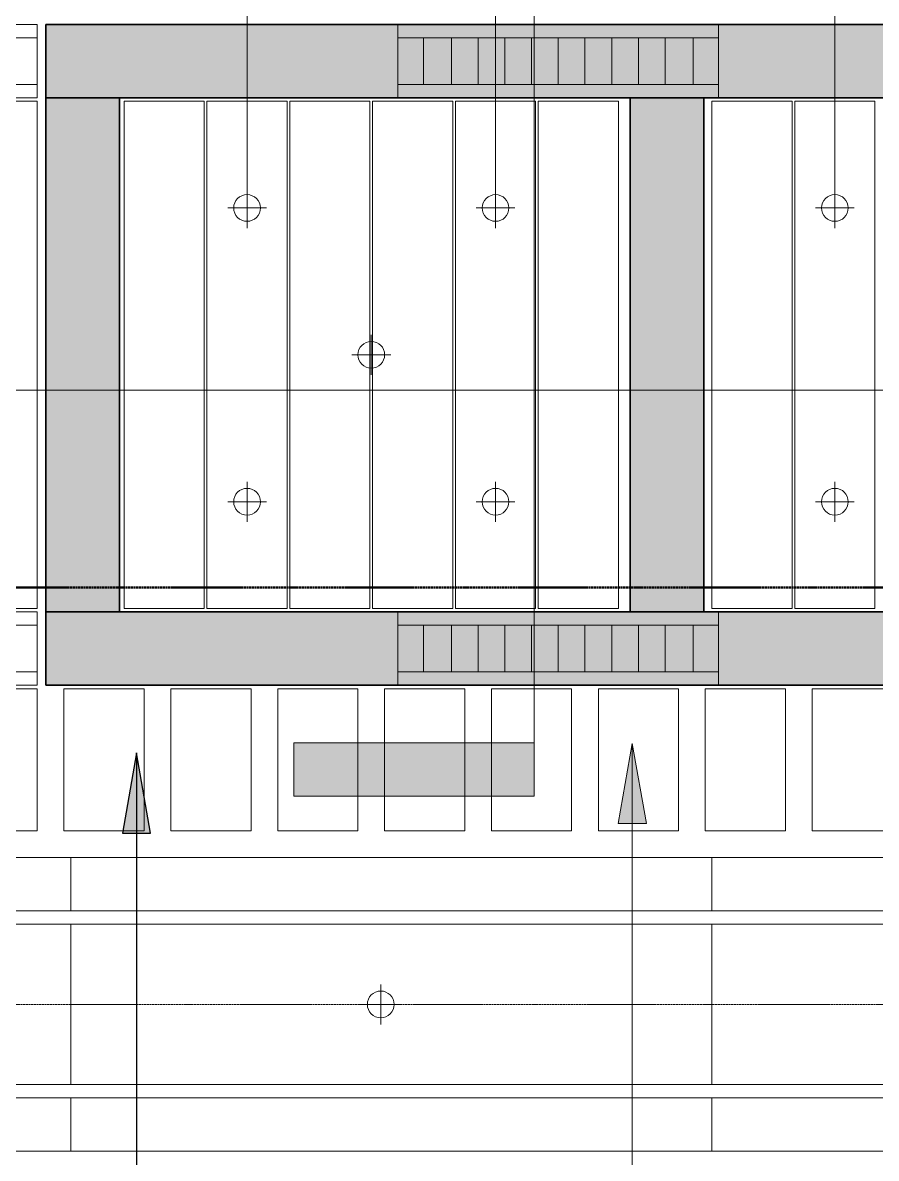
# Model space of a CAD drawing. Header units: millimetres. Extents: x -853228 to -774636, y -17776 to 22455.
# Drawn here: x -830362 to -827167, y 3003 to 7255 of the extents above; entities that cross this region are included whole.
import ezdxf

# ---------------------------------------------------------------- set-up
doc = ezdxf.new("R2010")
doc.units = ezdxf.units.MM
doc.linetypes.add('DPA_Grid _ Level 100', pattern=[10, 5.5, -1.6, 1.3, -1.6])
doc.linetypes.add('DPA_Hidden 50', pattern=[3, 2, -1])
for name, color, linetype, lineweight in [('A-ANNO-NOTE', 3, 'Continuous', 25), ('A-CLNG', 2, 'Continuous', 9), ('A-DETL', 1, 'Continuous', 70), ('A-DETL-GENF', 2, 'Continuous', 35), ('A-GLAZ-CURT', 2, 'Continuous', 9), ('A-GLAZ-CWMG', 2, 'Continuous', 35), ('E-LITE-EQPM', 2, 'Continuous', 35), ('G-ANNO-SECL', 3, 'Continuous', 9), ('G-ANNO-TEXT', 3, 'Continuous', 9), ('S-GRID', 251, 'Continuous', 9)]:
    doc.layers.add(name, color=color, linetype=linetype, lineweight=lineweight)

# ---------------------------------------------------------------- blocks, each defined once
blk = doc.blocks.new('DPA_CP_Metal Ceiling Panel - Vertical Panel with Gap-10859825-4281-01 ENLARGED LOWER PLATFORM LEVEL - REFLECTED CEILING PLAN - SHEET 2')
at = {"layer": 'A-GLAZ-CURT'}
for p, q in [((-779657.4, 6961.5), (-779657.4, 5061.5)), ((-779357.4, 6961.5), (-779657.4, 6961.5)), ((-779357.4, 6961.5), (-779657.4, 6961.5)), ((-779657.4, 6961.5), (-779657.4, 5061.5)), ((-779657.4, 5061.5), (-779657.4, 6961.5)), ((-779657.4, 6961.5), (-779357.4, 6961.5)), ((-779357.4, 6961.5), (-779357.4, 5061.5)), ((-779357.4, 5061.5), (-779357.4, 6961.5)), ((-779357.4, 6961.5), (-779357.4, 5061.5)), ((-779357.4, 5061.5), (-779657.4, 5061.5)), ((-779657.4, 5061.5), (-779357.4, 5061.5)), ((-779357.4, 5061.5), (-779657.4, 5061.5))]:
    blk.add_line(p, q, dxfattribs=at)
blk = doc.blocks.new('DPA_CP_Metal Ceiling Panel - Vertical Panel with Gap-10965286-4281-01 ENLARGED LOWER PLATFORM LEVEL - REFLECTED CEILING PLAN - SHEET 2')
at = {"layer": 'A-GLAZ-CURT'}
for p, q in [((-821807.4, 7794), (-821807.4, 7261.5)), ((-821507.4, 7794), (-821807.4, 7794)), ((-821507.4, 7794), (-821807.4, 7794)), ((-821807.4, 7794), (-821807.4, 7261.5)), ((-821807.4, 7261.5), (-821807.4, 7794)), ((-821807.4, 7794), (-821507.4, 7794)), ((-821507.4, 7794), (-821507.4, 7261.5)), ((-821507.4, 7261.5), (-821507.4, 7794)), ((-821507.4, 7794), (-821507.4, 7261.5)), ((-821507.4, 7261.5), (-821807.4, 7261.5)), ((-821807.4, 7261.5), (-821507.4, 7261.5)), ((-821507.4, 7261.5), (-821807.4, 7261.5))]:
    blk.add_line(p, q, dxfattribs=at)
blk = doc.blocks.new('Rectangular Mullion - 200mm Square-13922848-4281-01 ENLARGED LOWER PLATFORM LEVEL - REFLECTED CEILING PLAN - SHEET 2')
at = {"layer": 'A-GLAZ-CWMG'}
blk.add_hatch(color=256, dxfattribs=at).paths.add_polyline_path([(-825763.7, 4774), (-823439.2, 4774), (-823439.2, 5049), (-825763.7, 5049)])
for p, q in [((-825763.7, 5049), (-823439.2, 5049)), ((-825763.7, 5049), (-823439.2, 5049)), ((-823439.2, 4774), (-823439.2, 5049)), ((-823439.2, 5049), (-823439.2, 4774)), ((-823439.2, 4774), (-825763.7, 4774)), ((-825763.7, 4774), (-823439.2, 4774))]:
    blk.add_line(p, q, dxfattribs=at)
blk = doc.blocks.new('Rectangular Mullion - 200mm Square-13922674-4281-01 ENLARGED LOWER PLATFORM LEVEL - REFLECTED CEILING PLAN - SHEET 2')
at = {"layer": 'A-GLAZ-CWMG'}
blk.add_hatch(color=256, dxfattribs=at).paths.add_polyline_path([(-830000.2, 5049), (-830000.2, 6974), (-830275.2, 6974), (-830275.2, 5049)])
for p, q in [((-830275.2, 6974), (-830000.2, 6974)), ((-830000.2, 6974), (-830275.2, 6974)), ((-830275.2, 5049), (-830275.2, 6974)), ((-830275.2, 6974), (-830275.2, 5049)), ((-830000.2, 6974), (-830000.2, 5049)), ((-830000.2, 6974), (-830000.2, 5049)), ((-830275.2, 5049), (-830000.2, 5049)), ((-830000.2, 5049), (-830275.2, 5049))]:
    blk.add_line(p, q, dxfattribs=at)
blk = doc.blocks.new('Rectangular Mullion - 200mm Square-13922849-4281-01 ENLARGED LOWER PLATFORM LEVEL - REFLECTED CEILING PLAN - SHEET 2')
at = {"layer": 'A-GLAZ-CWMG'}
blk.add_hatch(color=256, dxfattribs=at).paths.add_polyline_path([(-830275.2, 4774), (-827950.7, 4774), (-827950.7, 5049), (-830275.2, 5049)])
for p, q in [((-830275.2, 4774), (-830275.2, 5049)), ((-830275.2, 5049), (-830275.2, 4774)), ((-830275.2, 5049), (-827950.7, 5049)), ((-830275.2, 5049), (-827950.7, 5049)), ((-827950.7, 4774), (-830275.2, 4774)), ((-830275.2, 4774), (-827950.7, 4774))]:
    blk.add_line(p, q, dxfattribs=at)
blk = doc.blocks.new('Rectangular Mullion - 200mm Square-13922850-4281-01 ENLARGED LOWER PLATFORM LEVEL - REFLECTED CEILING PLAN - SHEET 2')
at = {"layer": 'A-GLAZ-CWMG'}
blk.add_hatch(color=256, dxfattribs=at).paths.add_polyline_path([(-825763.7, 6974), (-825763.7, 7249), (-827950.7, 7249), (-827950.7, 6974), (-827310.8, 6974)])
for p, q in [((-827950.7, 7249), (-825763.7, 7249)), ((-825763.7, 7249), (-827950.7, 7249)), ((-825763.7, 6974), (-827950.7, 6974)), ((-825763.7, 6974), (-827950.7, 6974))]:
    blk.add_line(p, q, dxfattribs=at)
blk = doc.blocks.new('Rectangular Mullion - 200mm Square-13922672-4281-01 ENLARGED LOWER PLATFORM LEVEL - REFLECTED CEILING PLAN - SHEET 2')
at = {"layer": 'A-GLAZ-CWMG'}
blk.add_hatch(color=256, dxfattribs=at).paths.add_polyline_path([(-827813.2, 5049), (-827813.2, 6974), (-828088.2, 6974), (-828088.2, 5049)])
for p, q in [((-827813.2, 6974), (-828088.2, 6974)), ((-828088.2, 6974), (-827813.2, 6974)), ((-828088.2, 5049), (-828088.2, 6974)), ((-828088.2, 5049), (-828088.2, 6974)), ((-827813.2, 6974), (-827813.2, 5049)), ((-827813.2, 5049), (-827813.2, 6974)), ((-827813.2, 5049), (-828088.2, 5049)), ((-828088.2, 5049), (-827813.2, 5049))]:
    blk.add_line(p, q, dxfattribs=at)
blk = doc.blocks.new('DPA_CP_Metal Ceiling Panel1 - Horizontal with Gap-12437177-4281-01 ENLARGED LOWER PLATFORM LEVEL - REFLECTED CEILING PLAN - SHEET 2')
at = {"layer": 'A-GLAZ-CURT'}
for p, q in [((-830857.4, 6974), (-830857.4, 7249)), ((-830857.4, 6974), (-830857.4, 7249)), ((-830857.4, 7249), (-830307.4, 7249)), ((-830857.4, 7249), (-830307.4, 7249)), ((-830857.4, 6974), (-830857.4, 7249)), ((-830307.4, 6974), (-830307.4, 7249)), ((-830307.4, 7249), (-830307.4, 6974)), ((-830307.4, 7249), (-830307.4, 6974)), ((-830857.4, 7199), (-830307.4, 7199)), ((-830857.4, 7024), (-830307.4, 7024)), ((-830857.4, 6974), (-830307.4, 6974)), ((-830307.4, 6974), (-830857.4, 6974)), ((-830307.4, 6974), (-830857.4, 6974))]:
    blk.add_line(p, q, dxfattribs=at)
blk = doc.blocks.new('LGF_DL_SAA_LowPower_DL1a1 - LGF_DL_SAA_LowPower_DL1a-12437659-4281-01 ENLARGED LOWER PLATFORM LEVEL - REFLECTED CEILING PLAN - SHEET 2')
at = {"layer": 'A-DETL-GENF', "lineweight": 9}
for p, q in [((0, 75), (0, -75)), ((72.5, 0), (-72.5, 0))]:
    blk.add_line(p, q, dxfattribs=at)
blk.add_circle((0, 0), 50, dxfattribs=at)
blk = doc.blocks.new('LGF_DL_SAA_LowPower_DL1a1 - LGF_DL_SAA_LowPower_DL1a-12438006-4281-01 ENLARGED LOWER PLATFORM LEVEL - REFLECTED CEILING PLAN - SHEET 2')
at = {"layer": 'A-DETL-GENF', "lineweight": 9}
for p, q in [((0, -75), (0, 75)), ((72.5, 0), (-72.5, 0))]:
    blk.add_line(p, q, dxfattribs=at)
blk.add_circle((0, 0), 50, dxfattribs=at)
blk = doc.blocks.new('System Panel - DPA-AR_Metal Ceiling Rectangular Panel-V19-4281-01 ENLARGED LOWER PLATFORM LEVEL - REFLECTED CEILING PLAN - SHEET 2')
at = {"layer": 'A-GLAZ-CURT'}
for p, q in [((-832327.4, 4129), (-832582.3, 4129)), ((-832582.3, 4129), (-832582.3, 3929)), ((-832582.3, 3929), (-832582.3, 4129)), ((-832582.3, 4129), (-832327.4, 4129)), ((-830182.3, 4129), (-832307.4, 4129)), ((-832307.4, 4129), (-830182.3, 4129)), ((-830182.3, 3929), (-830182.3, 4129)), ((-830182.3, 4129), (-830182.3, 3929)), ((-832582.3, 3929), (-832327.4, 3929)), ((-832327.4, 3929), (-832582.3, 3929)), ((-832307.4, 3929), (-830182.3, 3929)), ((-830182.3, 3929), (-832307.4, 3929))]:
    blk.add_line(p, q, dxfattribs=at)
blk = doc.blocks.new('System Panel - DPA-AR_Metal Ceiling Rectangular Panel-V15-4281-01 ENLARGED LOWER PLATFORM LEVEL - REFLECTED CEILING PLAN - SHEET 2')
at = {"layer": 'A-GLAZ-CURT'}
for p, q in [((-816382.4, 4129), (-818782.4, 4129)), ((-818782.4, 4129), (-818782.4, 3929)), ((-818782.4, 3929), (-818782.4, 4129)), ((-818782.4, 4129), (-816382.4, 4129)), ((-816382.4, 3929), (-816382.4, 4129)), ((-816382.4, 4129), (-816382.4, 3929)), ((-818782.4, 3929), (-816382.4, 3929)), ((-816382.4, 3929), (-818782.4, 3929))]:
    blk.add_line(p, q, dxfattribs=at)
blk = doc.blocks.new('System Panel - DPA-AR_Metal Ceiling Rectangular Panel-V20-4281-01 ENLARGED LOWER PLATFORM LEVEL - REFLECTED CEILING PLAN - SHEET 2')
at = {"layer": 'A-GLAZ-CURT'}
for p, q in [((-825657.3, 4129), (-827782.3, 4129)), ((-827782.3, 4129), (-827782.3, 3929)), ((-827782.3, 3929), (-827782.3, 4129)), ((-827782.3, 4129), (-825657.3, 4129)), ((-827782.3, 3929), (-825657.4, 3929)), ((-825657.4, 3929), (-827782.3, 3929))]:
    blk.add_line(p, q, dxfattribs=at)
blk = doc.blocks.new('System Panel - DPA-AR_Metal Ceiling Rectangular Panel-V21-4281-01 ENLARGED LOWER PLATFORM LEVEL - REFLECTED CEILING PLAN - SHEET 2')
at = {"layer": 'A-GLAZ-CURT'}
for p, q in [((-825657.4, 3229), (-827782.3, 3229)), ((-827782.3, 3229), (-827782.3, 3029)), ((-827782.3, 3029), (-827782.3, 3229)), ((-827782.3, 3229), (-825657.4, 3229)), ((-827782.3, 3029), (-825657.3, 3029)), ((-825657.3, 3029), (-827782.3, 3029))]:
    blk.add_line(p, q, dxfattribs=at)
blk = doc.blocks.new('System Panel - DPA-AR_Metal Ceiling Rectangular Panel-13139299-4281-01 ENLARGED LOWER PLATFORM LEVEL - REFLECTED CEILING PLAN - SHEET 2')
at = {"layer": 'A-GLAZ-CURT'}
for p, q in [((-818782.4, 3879), (-821182.4, 3879)), ((-821182.4, 3879), (-821182.4, 3279)), ((-821182.4, 3279), (-821182.4, 3879)), ((-821182.4, 3879), (-818782.4, 3879)), ((-818782.4, 3279), (-818782.4, 3879)), ((-818782.4, 3879), (-818782.4, 3279)), ((-821182.4, 3279), (-818782.4, 3279)), ((-818782.4, 3279), (-821182.4, 3279))]:
    blk.add_line(p, q, dxfattribs=at)
blk = doc.blocks.new('System Panel - DPA-AR_Metal Ceiling Rectangular Panel-V22-4281-01 ENLARGED LOWER PLATFORM LEVEL - REFLECTED CEILING PLAN - SHEET 2')
at = {"layer": 'A-GLAZ-CURT'}
for p, q in [((-825657.4, 3879), (-827782.3, 3879)), ((-827782.3, 3879), (-827782.3, 3279)), ((-827782.3, 3279), (-827782.3, 3879)), ((-827782.3, 3879), (-825657.4, 3879)), ((-827782.3, 3279), (-825657.4, 3279)), ((-825657.4, 3279), (-827782.3, 3279))]:
    blk.add_line(p, q, dxfattribs=at)
blk = doc.blocks.new('LGF_DL_SAA_LowPower_DL1a - LGF_DL_SAA_LowPower_DL1a-8832329-4281-01 ENLARGED LOWER PLATFORM LEVEL - REFLECTED CEILING PLAN - SHEET 2')
at = {"layer": 'A-DETL-GENF', "lineweight": 9}
for p, q in [((0, 75), (0, -75)), ((72.5, 0), (-72.5, 0))]:
    blk.add_line(p, q, dxfattribs=at)
blk.add_circle((0, 0), 50, dxfattribs=at)
blk = doc.blocks.new('DPA_CP_Metal Ceiling Luminaire2 - Linear Luminaire-V44-4281-01 ENLARGED LOWER PLATFORM LEVEL - REFLECTED CEILING PLAN - SHEET 2')
at = {"layer": 'A-GLAZ-CURT'}
for p, q in [((-828957.4, 7249), (-827757.4, 7249)), ((-828957.4, 7249), (-828957.4, 6974)), ((-827757.4, 7249), (-828957.4, 7249)), ((-828957.4, 7249), (-827757.4, 7249)), ((-827757.4, 6974), (-827757.4, 7249)), ((-828957.4, 7211.5), (-828957.4, 6974)), ((-828957.4, 7199), (-827757.4, 7199)), ((-827757.4, 7211.5), (-827757.4, 6974)), ((-828957.4, 7024), (-827757.4, 7024)), ((-827757.4, 6974), (-828957.4, 6974)), ((-827757.4, 6974), (-828957.4, 6974)), ((-828957.4, 6974), (-827757.4, 6974))]:
    blk.add_line(p, q, dxfattribs=at)
at = {"layer": 'A-GLAZ-CURT', "linetype": 'DPA_Hidden 50'}
for p, q in [((-828862.4, 7199), (-828862.4, 7024)), ((-828757.4, 7199), (-828757.4, 7024)), ((-828657.4, 7199), (-828657.4, 7024)), ((-828557.4, 7199), (-828557.4, 7024)), ((-828457.4, 7199), (-828457.4, 7024)), ((-828357.4, 7199), (-828357.4, 7024)), ((-828257.4, 7199), (-828257.4, 7024)), ((-828157.4, 7199), (-828157.4, 7024)), ((-828057.4, 7199), (-828057.4, 7024)), ((-827957.4, 7199), (-827957.4, 7024)), ((-827852.4, 7199), (-827852.4, 7024))]:
    blk.add_line(p, q, dxfattribs=at)
blk = doc.blocks.new('DPA_AN_Section Line - UP-Left-16619271-4281-01 ENLARGED LOWER PLATFORM LEVEL - REFLECTED CEILING PLAN - SHEET 2')
at = {"layer": 'A-ANNO-NOTE', "lineweight": 9}
blk.add_line((7.5, 0), (150, 0), dxfattribs=at)
blk = doc.blocks.new('DPA_AN_Section Line - UP-Left-16619295-4281-01 ENLARGED LOWER PLATFORM LEVEL - REFLECTED CEILING PLAN - SHEET 2')
at = {"layer": 'A-ANNO-NOTE', "lineweight": 9}
blk.add_hatch(color=256, dxfattribs=at).paths.add_polyline_path([(60, -9), (58, -9), (58, 0), (60, 0)])
blk.add_line((7.5, 0), (60, 0), dxfattribs=at)
at = {"layer": 'A-ANNO-NOTE', "lineweight": 18}
for p, q in [((60, 0), (58, 0)), ((58, 0), (58, -9)), ((60, -9), (60, 0)), ((58, -9), (60, -9))]:
    blk.add_line(p, q, dxfattribs=at)

msp = doc.modelspace()

# ---------------------------------------------------------------- hatches: boundary and pattern name
at = {"layer": 'A-ANNO-NOTE'}
msp.add_hatch(color=256, dxfattribs=at).paths.add_polyline_path([(-829936.1, 4520.6), (-829989, 4220.6), (-829883.2, 4220.6)])
at = {"layer": 'G-ANNO-TEXT'}
msp.add_hatch(color=7, dxfattribs=at).paths.add_polyline_path([(-828080.5, 4556.2), (-828133.4, 4256.2), (-828027.6, 4256.2)])

# ---------------------------------------------------------------- linework, layer by layer
at = {"layer": 'A-ANNO-NOTE'}
for p, q in [((-829936.1, 4520.6), (-829989, 4220.6)), ((-829883.2, 4220.6), (-829936.1, 4520.6)), ((-829936.1, 4520.6), (-829936.1, -2782.5)), ((-829989, 4220.6), (-829883.2, 4220.6))]:
    msp.add_line(p, q, dxfattribs=at)
at = {"layer": 'A-CLNG'}
for p, q in [((-829682.2, 6961.5), (-829982.2, 6961.5)), ((-829982.2, 6961.5), (-829982.2, 5061.5)), ((-829982.2, 5061.5), (-829982.2, 6961.5)), ((-829982.2, 6961.5), (-829682.2, 6961.5)), ((-829682.2, 5061.5), (-829682.2, 6961.5)), ((-829682.2, 6961.5), (-829682.2, 5061.5)), ((-829372.2, 6961.5), (-829672.2, 6961.5)), ((-829672.2, 6961.5), (-829672.2, 5061.5)), ((-829672.2, 5061.5), (-829672.2, 6961.5)), ((-829672.2, 6961.5), (-829372.2, 6961.5)), ((-829372.2, 5061.5), (-829372.2, 6961.5)), ((-829372.2, 6961.5), (-829372.2, 5061.5)), ((-829062.2, 6961.5), (-829362.2, 6961.5)), ((-829362.2, 6961.5), (-829362.2, 5061.5)), ((-829362.2, 5061.5), (-829362.2, 6961.5)), ((-829362.2, 6961.5), (-829062.2, 6961.5)), ((-829062.2, 5061.5), (-829062.2, 6961.5)), ((-829062.2, 6961.5), (-829062.2, 5061.5)), ((-828752.2, 6961.5), (-829052.2, 6961.5)), ((-829052.2, 6961.5), (-829052.2, 5061.5)), ((-829052.2, 5061.5), (-829052.2, 6961.5)), ((-829052.2, 6961.5), (-828752.2, 6961.5)), ((-828752.2, 5061.5), (-828752.2, 6961.5)), ((-828752.2, 6961.5), (-828752.2, 5061.5)), ((-828442.2, 6961.5), (-828742.2, 6961.5)), ((-828742.2, 6961.5), (-828742.2, 5061.5)), ((-828742.2, 5061.5), (-828742.2, 6961.5)), ((-828742.2, 6961.5), (-828442.2, 6961.5)), ((-828442.2, 5061.5), (-828442.2, 6961.5)), ((-828442.2, 6961.5), (-828442.2, 5061.5)), ((-828132.2, 6961.5), (-828432.2, 6961.5)), ((-828432.2, 6961.5), (-828432.2, 5061.5)), ((-828432.2, 5061.5), (-828432.2, 6961.5)), ((-828432.2, 6961.5), (-828132.2, 6961.5)), ((-828132.2, 5061.5), (-828132.2, 6961.5)), ((-828132.2, 6961.5), (-828132.2, 5061.5)), ((-827482.2, 6961.5), (-827782.2, 6961.5)), ((-827782.2, 6961.5), (-827782.2, 5061.5)), ((-827782.2, 5061.5), (-827782.2, 6961.5)), ((-827782.2, 6961.5), (-827482.2, 6961.5)), ((-827482.2, 5061.5), (-827482.2, 6961.5)), ((-827482.2, 6961.5), (-827482.2, 5061.5)), ((-827172.2, 6961.5), (-827472.2, 6961.5)), ((-827472.2, 6961.5), (-827472.2, 5061.5)), ((-827472.2, 5061.5), (-827472.2, 6961.5)), ((-827472.2, 6961.5), (-827172.2, 6961.5)), ((-827172.2, 5061.5), (-827172.2, 6961.5)), ((-827172.2, 6961.5), (-827172.2, 5061.5)), ((-829982.2, 5061.5), (-829682.2, 5061.5)), ((-829682.2, 5061.5), (-829982.2, 5061.5)), ((-829672.2, 5061.5), (-829372.2, 5061.5)), ((-829372.2, 5061.5), (-829672.2, 5061.5)), ((-829362.2, 5061.5), (-829062.2, 5061.5)), ((-829062.2, 5061.5), (-829362.2, 5061.5)), ((-829052.2, 5061.5), (-828752.2, 5061.5)), ((-828752.2, 5061.5), (-829052.2, 5061.5)), ((-828742.2, 5061.5), (-828442.2, 5061.5)), ((-828442.2, 5061.5), (-828742.2, 5061.5)), ((-828432.2, 5061.5), (-828132.2, 5061.5)), ((-828132.2, 5061.5), (-828432.2, 5061.5)), ((-827782.2, 5061.5), (-827482.2, 5061.5)), ((-827482.2, 5061.5), (-827782.2, 5061.5)), ((-827472.2, 5061.5), (-827172.2, 5061.5)), ((-827172.2, 5061.5), (-827472.2, 5061.5))]:
    msp.add_line(p, q, dxfattribs=at)
at = {"layer": 'A-DETL', "color": 55, "linetype": 'DPA_Hidden 50', "lineweight": 9}
for p, q in [((-829522.2, 6561.5), (-829522.2, 8944)), ((-828592.2, 6561.5), (-828592.2, 8944)), ((-827322.2, 6561.5), (-827322.2, 8944))]:
    msp.add_line(p, q, dxfattribs=at)
at = {"layer": 'G-ANNO-SECL', "linetype": 'DPA_Grid _ Level 100', "lineweight": 50}
msp.add_line((-851364.9, 5139.9), (-777634.5, 5139.9), dxfattribs=at)
at = {"layer": 'G-ANNO-TEXT', "color": 10}
for p, q in [((-828080.5, 4556.2), (-828133.4, 4256.2)), ((-828027.6, 4256.2), (-828080.5, 4556.2)), ((-828080.5, 4556.2), (-828080.5, -2808.7)), ((-828133.4, 4256.2), (-828027.6, 4256.2))]:
    msp.add_line(p, q, dxfattribs=at)
at = {"layer": 'S-GRID', "linetype": 'DPA_Grid _ Level 100'}
msp.add_line((-778882.4, 3579), (-851892.1, 3579), dxfattribs=at)

# ---------------------------------------------------------------- block references
at = {"layer": 'A-ANNO-NOTE', "xscale": 100, "yscale": 100, "zscale": 100, "rotation": 269.9999999999999}
msp.add_blockref('DPA_AN_Section Line - UP-Left-16619295-4281-01 ENLARGED LOWER PLATFORM LEVEL - REFLECTED CEILING PLAN - SHEET 2', (-828447.4, 10359.1), dxfattribs=at)
at = {"layer": 'A-ANNO-NOTE', "xscale": 100, "yscale": 100, "zscale": 100}
msp.add_blockref('DPA_AN_Section Line - UP-Left-16619271-4281-01 ENLARGED LOWER PLATFORM LEVEL - REFLECTED CEILING PLAN - SHEET 2', (-837762.7, 5879), dxfattribs=at)
at = {"layer": 'A-GLAZ-CURT'}
for name, p in [('DPA_CP_Metal Ceiling Panel1 - Horizontal with Gap-12437177-4281-01 ENLARGED LOWER PLATFORM LEVEL - REFLECTED CEILING PLAN - SHEET 2', (0, 0)), ('DPA_CP_Metal Ceiling Luminaire2 - Linear Luminaire-V44-4281-01 ENLARGED LOWER PLATFORM LEVEL - REFLECTED CEILING PLAN - SHEET 2', (0, 0)), ('DPA_CP_Metal Ceiling Panel - Vertical Panel with Gap-10859825-4281-01 ENLARGED LOWER PLATFORM LEVEL - REFLECTED CEILING PLAN - SHEET 2', (-50950, 0)), ('DPA_CP_Metal Ceiling Panel1 - Horizontal with Gap-12437177-4281-01 ENLARGED LOWER PLATFORM LEVEL - REFLECTED CEILING PLAN - SHEET 2', (0, -2200)), ('DPA_CP_Metal Ceiling Luminaire2 - Linear Luminaire-V44-4281-01 ENLARGED LOWER PLATFORM LEVEL - REFLECTED CEILING PLAN - SHEET 2', (0, -2200)), ('DPA_CP_Metal Ceiling Panel - Vertical Panel with Gap-10965286-4281-01 ENLARGED LOWER PLATFORM LEVEL - REFLECTED CEILING PLAN - SHEET 2', (-8800, -3032.7)), ('DPA_CP_Metal Ceiling Panel - Vertical Panel with Gap-10965286-4281-01 ENLARGED LOWER PLATFORM LEVEL - REFLECTED CEILING PLAN - SHEET 2', (-8400, -3032.7)), ('DPA_CP_Metal Ceiling Panel - Vertical Panel with Gap-10965286-4281-01 ENLARGED LOWER PLATFORM LEVEL - REFLECTED CEILING PLAN - SHEET 2', (-8000, -3032.7)), ('DPA_CP_Metal Ceiling Panel - Vertical Panel with Gap-10965286-4281-01 ENLARGED LOWER PLATFORM LEVEL - REFLECTED CEILING PLAN - SHEET 2', (-7600, -3032.7)), ('DPA_CP_Metal Ceiling Panel - Vertical Panel with Gap-10965286-4281-01 ENLARGED LOWER PLATFORM LEVEL - REFLECTED CEILING PLAN - SHEET 2', (-7200, -3032.7)), ('DPA_CP_Metal Ceiling Panel - Vertical Panel with Gap-10965286-4281-01 ENLARGED LOWER PLATFORM LEVEL - REFLECTED CEILING PLAN - SHEET 2', (-6800, -3032.7)), ('DPA_CP_Metal Ceiling Panel - Vertical Panel with Gap-10965286-4281-01 ENLARGED LOWER PLATFORM LEVEL - REFLECTED CEILING PLAN - SHEET 2', (-6400, -3032.7)), ('DPA_CP_Metal Ceiling Panel - Vertical Panel with Gap-10965286-4281-01 ENLARGED LOWER PLATFORM LEVEL - REFLECTED CEILING PLAN - SHEET 2', (-6000, -3032.7)), ('DPA_CP_Metal Ceiling Panel - Vertical Panel with Gap-10965286-4281-01 ENLARGED LOWER PLATFORM LEVEL - REFLECTED CEILING PLAN - SHEET 2', (-5600, -3032.7)), ('System Panel - DPA-AR_Metal Ceiling Rectangular Panel-V19-4281-01 ENLARGED LOWER PLATFORM LEVEL - REFLECTED CEILING PLAN - SHEET 2', (0, 0)), ('System Panel - DPA-AR_Metal Ceiling Rectangular Panel-V15-4281-01 ENLARGED LOWER PLATFORM LEVEL - REFLECTED CEILING PLAN - SHEET 2', (-11399.9, 0)), ('System Panel - DPA-AR_Metal Ceiling Rectangular Panel-V20-4281-01 ENLARGED LOWER PLATFORM LEVEL - REFLECTED CEILING PLAN - SHEET 2', (0, 0)), ('System Panel - DPA-AR_Metal Ceiling Rectangular Panel-13139299-4281-01 ENLARGED LOWER PLATFORM LEVEL - REFLECTED CEILING PLAN - SHEET 2', (-11399.9, 0)), ('System Panel - DPA-AR_Metal Ceiling Rectangular Panel-13139299-4281-01 ENLARGED LOWER PLATFORM LEVEL - REFLECTED CEILING PLAN - SHEET 2', (-8999.9, 0)), ('System Panel - DPA-AR_Metal Ceiling Rectangular Panel-V22-4281-01 ENLARGED LOWER PLATFORM LEVEL - REFLECTED CEILING PLAN - SHEET 2', (0, 0)), ('System Panel - DPA-AR_Metal Ceiling Rectangular Panel-V15-4281-01 ENLARGED LOWER PLATFORM LEVEL - REFLECTED CEILING PLAN - SHEET 2', (-13799.9, -900)), ('System Panel - DPA-AR_Metal Ceiling Rectangular Panel-V15-4281-01 ENLARGED LOWER PLATFORM LEVEL - REFLECTED CEILING PLAN - SHEET 2', (-11399.9, -900)), ('System Panel - DPA-AR_Metal Ceiling Rectangular Panel-V21-4281-01 ENLARGED LOWER PLATFORM LEVEL - REFLECTED CEILING PLAN - SHEET 2', (0, 0))]:
    msp.add_blockref(name, p, dxfattribs=at)
at = {"layer": 'A-GLAZ-CWMG', "rotation": 180}
for name in ['Rectangular Mullion - 200mm Square-13922848-4281-01 ENLARGED LOWER PLATFORM LEVEL - REFLECTED CEILING PLAN - SHEET 2', 'Rectangular Mullion - 200mm Square-13922850-4281-01 ENLARGED LOWER PLATFORM LEVEL - REFLECTED CEILING PLAN - SHEET 2']:
    msp.add_blockref(name, (-1653714.4, 12023), dxfattribs=at)
at = {"layer": 'A-GLAZ-CWMG'}
for name in ['Rectangular Mullion - 200mm Square-13922850-4281-01 ENLARGED LOWER PLATFORM LEVEL - REFLECTED CEILING PLAN - SHEET 2', 'Rectangular Mullion - 200mm Square-13922674-4281-01 ENLARGED LOWER PLATFORM LEVEL - REFLECTED CEILING PLAN - SHEET 2', 'Rectangular Mullion - 200mm Square-13922672-4281-01 ENLARGED LOWER PLATFORM LEVEL - REFLECTED CEILING PLAN - SHEET 2', 'Rectangular Mullion - 200mm Square-13922849-4281-01 ENLARGED LOWER PLATFORM LEVEL - REFLECTED CEILING PLAN - SHEET 2']:
    msp.add_blockref(name, (0, 0), dxfattribs=at)
at = {"layer": 'E-LITE-EQPM'}
for name, p, rotation in [('LGF_DL_SAA_LowPower_DL1a1 - LGF_DL_SAA_LowPower_DL1a-12437659-4281-01 ENLARGED LOWER PLATFORM LEVEL - REFLECTED CEILING PLAN - SHEET 2', (-829522.2, 6561.5), 359.9999881697653), ('LGF_DL_SAA_LowPower_DL1a1 - LGF_DL_SAA_LowPower_DL1a-12437659-4281-01 ENLARGED LOWER PLATFORM LEVEL - REFLECTED CEILING PLAN - SHEET 2', (-828592.2, 6561.5), 359.9999881697653), ('LGF_DL_SAA_LowPower_DL1a1 - LGF_DL_SAA_LowPower_DL1a-12437659-4281-01 ENLARGED LOWER PLATFORM LEVEL - REFLECTED CEILING PLAN - SHEET 2', (-827322.2, 6561.5), 359.9999881697653), ('LGF_DL_SAA_LowPower_DL1a1 - LGF_DL_SAA_LowPower_DL1a-12437659-4281-01 ENLARGED LOWER PLATFORM LEVEL - REFLECTED CEILING PLAN - SHEET 2', (-829057.2, 6011.7), 359.9999881697653), ('LGF_DL_SAA_LowPower_DL1a1 - LGF_DL_SAA_LowPower_DL1a-12438006-4281-01 ENLARGED LOWER PLATFORM LEVEL - REFLECTED CEILING PLAN - SHEET 2', (-829522.2, 5461.5), 1.183023466776881e-05), ('LGF_DL_SAA_LowPower_DL1a1 - LGF_DL_SAA_LowPower_DL1a-12438006-4281-01 ENLARGED LOWER PLATFORM LEVEL - REFLECTED CEILING PLAN - SHEET 2', (-828592.2, 5461.5), 1.183023466776881e-05), ('LGF_DL_SAA_LowPower_DL1a1 - LGF_DL_SAA_LowPower_DL1a-12438006-4281-01 ENLARGED LOWER PLATFORM LEVEL - REFLECTED CEILING PLAN - SHEET 2', (-827322.2, 5461.5), 1.183023466776881e-05)]:
    msp.add_blockref(name, p, dxfattribs=dict(at, rotation=rotation))
at = {"layer": 'E-LITE-EQPM', "extrusion": (0, 0, -1), "rotation": 180}
msp.add_blockref('LGF_DL_SAA_LowPower_DL1a - LGF_DL_SAA_LowPower_DL1a-8832329-4281-01 ENLARGED LOWER PLATFORM LEVEL - REFLECTED CEILING PLAN - SHEET 2', (829021.9, 3579), dxfattribs=at)

doc.saveas('drawing.dxf')
